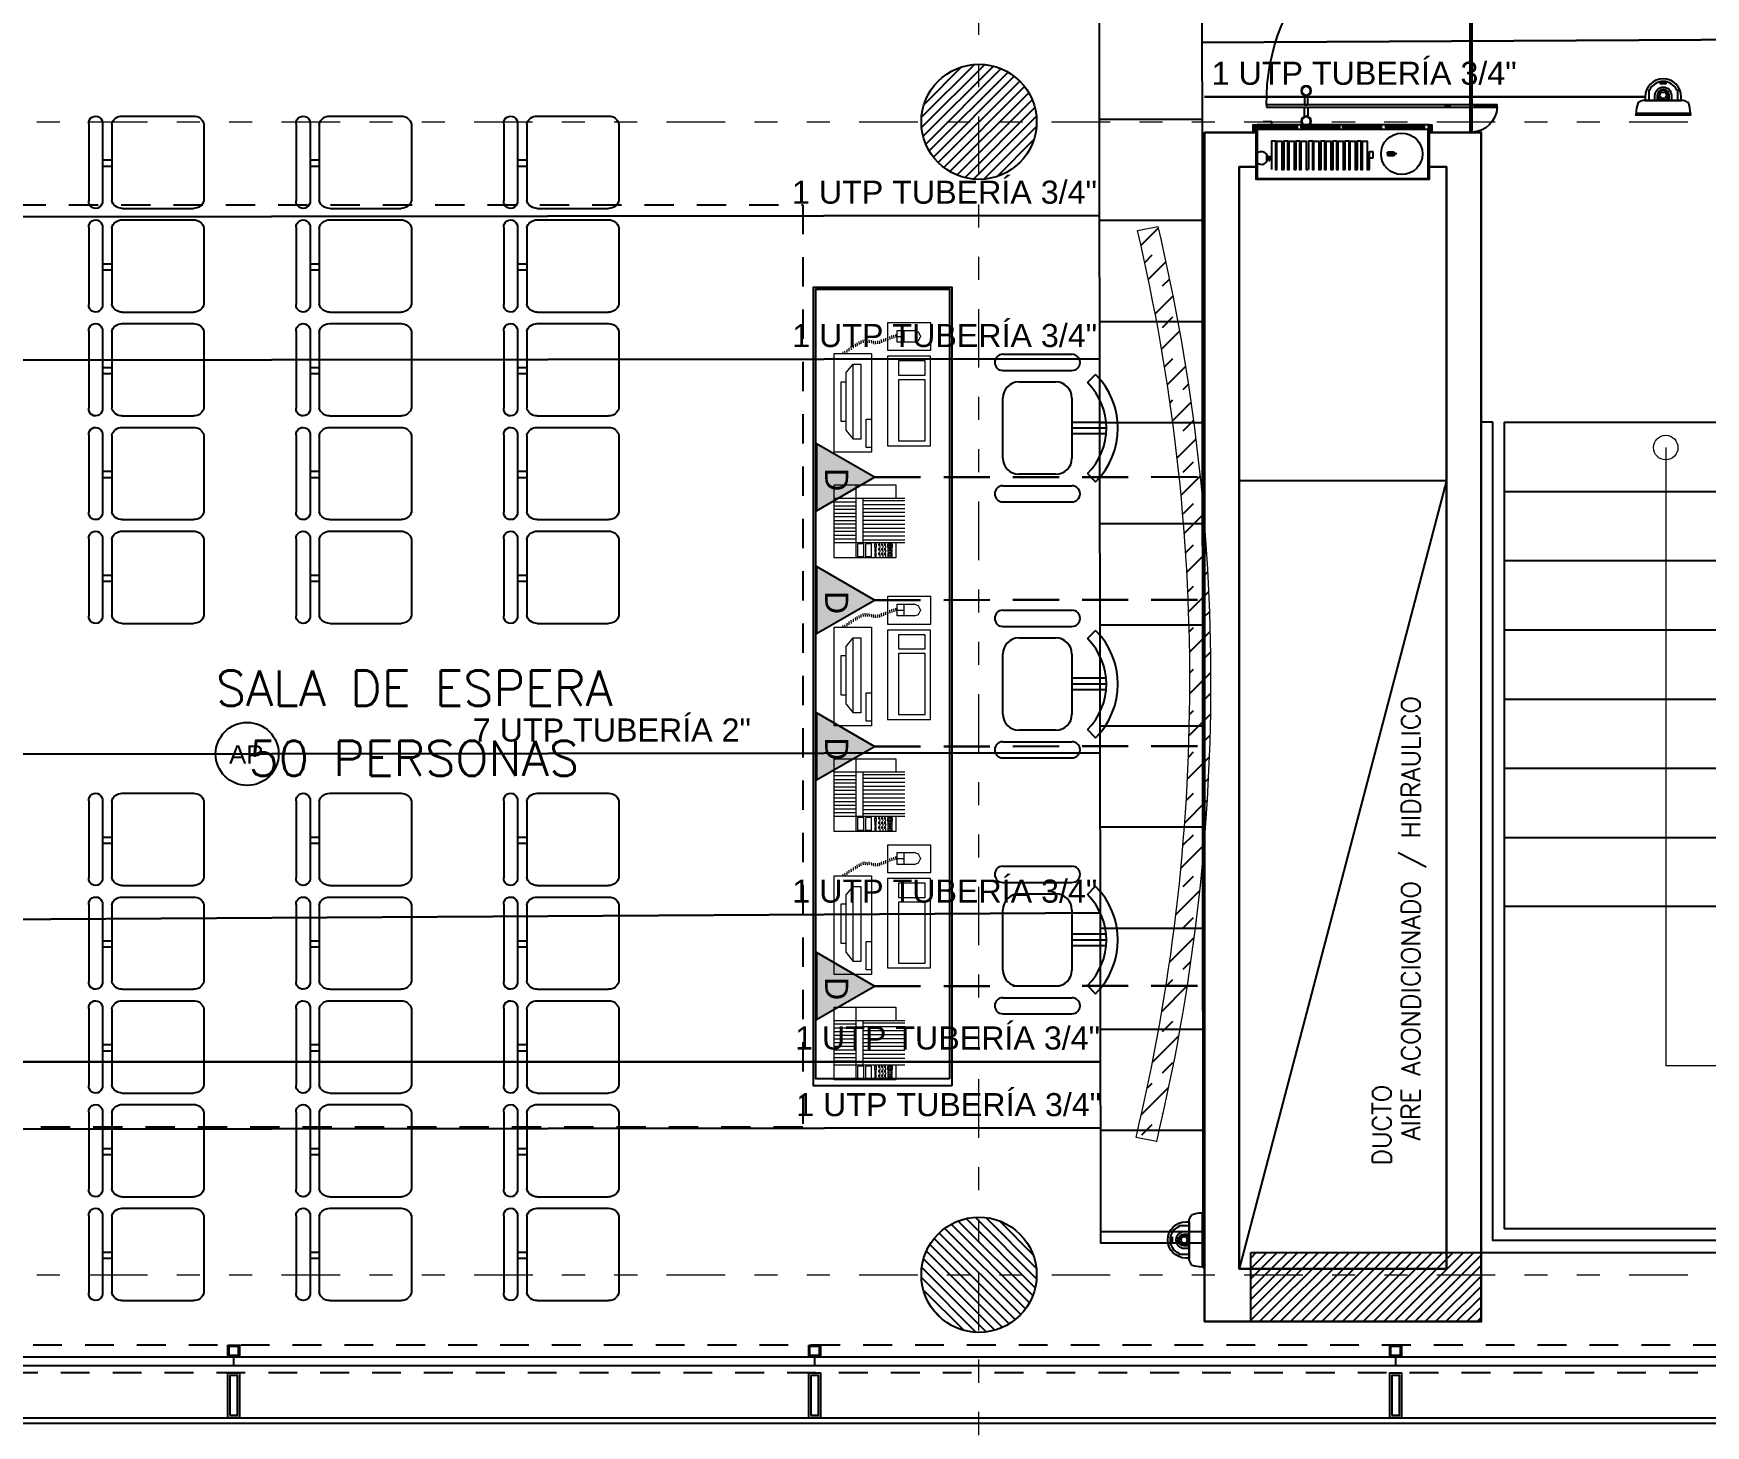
# Model space of a CAD drawing. Header units: millimetres. Extents: x 2056 to 4470, y 1400 to 3101.
# Drawn here: x 2102.27 to 2109.52, y 1517.16 to 1523.2 of the extents above; entities that cross this region are included whole.
import ezdxf
from ezdxf.enums import TextEntityAlignment as Align

# ---------------------------------------------------------------- set-up
doc = ezdxf.new("R2010")
doc.units = ezdxf.units.MM
for name, pattern in [('DASHED', [0.75, 0.5, -0.25]), ('DASHED2', [0.375, 0.25, -0.125]), ('DIVIDE', [31.75, 12.7, -6.35, 0, -6.35, 0, -6.35]), ('HIDDEN', [9.525, 6.35, -3.175]), ('HIDDEN2', [0.1875, 0.125, -0.0625])]:
    doc.linetypes.add(name, pattern=pattern)
for name, color, linetype in [('0-PROYECCION', 8, 'HIDDEN2'), ('A-252', 252, 'Continuous'), ('A-ANNO-DIMS-GRID', 195, 'Continuous'), ('A-ANNO-GLAZ', 124, 'Continuous'), ('A-ANNO-TEXT', 190, 'Continuous'), ('A-COLS', 6, 'Continuous'), ('A-COLS-HTCH', 8, 'Continuous'), ('A-DOOR', 154, 'Continuous'), ('A-DUCT', 251, 'Continuous'), ('A-FLOR-STRS', 2, 'Continuous'), ('A-FURN', 252, 'Continuous'), ('A-GRID-COLS', 75, 'DIVIDE'), ('A-PROY', 15, 'HIDDEN'), ('A-WALL-HTCH', 251, 'Continuous'), ('AreasTrabajo', 90, 'Continuous'), ('Cableado', 134, 'Continuous'), ('Camara', 11, 'Continuous'), ('Escalerilla', 12, 'Continuous')]:
    doc.layers.add(name, color=color, linetype=linetype)
for name, color, linetype, lineweight in [('A-WALL', 16, 'Continuous', 30), ('PL DRYWALL', 1, 'Continuous', 0), ('PL MUEBLES', 251, 'Continuous', 13)]:
    doc.layers.add(name, color=color, linetype=linetype, lineweight=lineweight)
doc.styles.add('ROMANS', font='romans')
doc.styles.get("Standard").update_dxf_attribs({"font": 'arial.ttf'})

# ---------------------------------------------------------------- blocks, each defined once
blk = doc.blocks.new('SILLA01')
for p, q in [((-0.1672, 0), (0.1672, 0)), ((-0.1656, -0.06), (0.1656, -0.06)), ((-0.01, -0.06), (-0.01, -0.1)), ((0.0167, -0.06), (0.0167, -0.1)), ((-0.1656, -0.1), (0.1656, -0.1)), ((-0.2, -0.1453), (-0.2, -0.4547)), ((0.2, -0.1453), (0.2, -0.4547)), ((-0.1656, -0.5), (0.1656, -0.5))]:
    blk.add_line(p, q)
for centre, radius, start, end in [((-0.1698, -0.0301), 0.0302, 85.05832, 277.94546), ((0.1698, -0.0301), 0.0302, 262.05454, 94.94168), ((-0.155, -0.1437), 0.045, 103.5844, 181.99918), ((0.155, -0.1437), 0.045, 358.00082, 76.4156), ((-0.155, -0.4563), 0.045, 178.00082, 256.4156), ((0.155, -0.4563), 0.045, 283.5844, 1.99918)]:
    blk.add_arc(centre, radius, start, end)
blk = doc.blocks.new('PUERTA DE VIDRIO P-1')
at = {"color": 9, "linetype": 'DASHED2', "ltscale": 0.1}
for p, q in [((116.2731, 102.611), (116.2731, 102.4519)), ((117.5131, 102.611), (117.5131, 102.4519)), ((116.3527, 102.5315), (116.1936, 102.5315)), ((117.4336, 102.5315), (117.5927, 102.5315))]:
    blk.add_line(p, q, dxfattribs=at)
blk.add_line((116.8931, 102.528), (116.8931, 102.535))
blk.add_line((116.8931, 102.528), (116.8931, 102.535))
for points in [[(116.2696, 101.9115), (116.2696, 102.6115), (116.2766, 102.6115), (116.2766, 101.9115)], [(117.5166, 101.9115), (117.5166, 102.6115), (117.5096, 102.6115), (117.5096, 101.9115)]]:
    blk.add_lwpolyline(points, close=True)
for points in [[(116.7781, 102.5635), (116.7781, 102.535), (116.7681, 102.535), (116.7681, 102.5635)], [(117.0082, 102.5635), (117.0082, 102.535), (117.0182, 102.535), (117.0182, 102.5635)], [(116.8931, 102.528), (116.1931, 102.528), (116.1931, 102.535), (116.8931, 102.535)], [(116.7781, 102.4995), (116.7781, 102.528), (116.7681, 102.528), (116.7681, 102.4995)], [(116.8931, 102.528), (117.5931, 102.528), (117.5931, 102.535), (116.8931, 102.535)], [(117.0082, 102.4995), (117.0082, 102.528), (117.0182, 102.528), (117.0182, 102.4995)], [(116.2411, 102.0265), (116.2696, 102.0265), (116.2696, 102.0365), (116.2411, 102.0365)], [(116.3051, 102.0265), (116.2766, 102.0265), (116.2766, 102.0365), (116.3051, 102.0365)], [(117.4811, 102.0265), (117.5096, 102.0265), (117.5096, 102.0365), (117.4811, 102.0365)], [(117.5451, 102.0265), (117.5166, 102.0265), (117.5166, 102.0365), (117.5451, 102.0365)]]:
    blk.add_lwpolyline(points)
for centre, radius in [((116.7731, 102.5777), 0.0151), ((116.7731, 102.5777), 0.0131), ((117.0132, 102.5777), 0.0151), ((117.0132, 102.5777), 0.0131), ((116.7731, 102.4853), 0.0151), ((116.7731, 102.4853), 0.0131), ((117.0132, 102.4853), 0.0151), ((117.0132, 102.4853), 0.0131), ((116.2269, 102.0315), 0.0151), ((116.2269, 102.0315), 0.0131), ((116.3193, 102.0315), 0.0151), ((116.3193, 102.0315), 0.0131), ((117.4669, 102.0315), 0.0151), ((117.4669, 102.0315), 0.0131), ((117.5593, 102.0315), 0.0151), ((117.5593, 102.0315), 0.0131)]:
    blk.add_circle(centre, radius)
at = {"color": 9}
for centre, radius, start, end in [((116.2731, 102.5315), 0.08, 92.4855, 177.5145), ((117.5132, 102.5315), 0.08, 2.4855, 87.5145), ((116.2874, 102.5172), 0.6058, 268.9807, 1.0193), ((117.4988, 102.5172), 0.6058, 178.9807, 271.0193)]:
    blk.add_arc(centre, radius, start, end, dxfattribs=at)
blk = doc.blocks.new('COMPU')
at = {"layer": 'PL MUEBLES', "extrusion": (1.61642e-07, 1.61606e-07, 1)}
for p, q in [((355.4923, 182.0386, 0), (355.4923, 181.8774, 0)), ((355.9204, 182.0386, 0), (355.4923, 182.0386, 0)), ((355.9204, 181.8774, 0), (355.9204, 182.0386, 0)), ((355.4621, 181.9671, 0), (355.4756, 181.966, 0)), ((355.4678, 181.9759, 0), (355.4814, 181.9749, 0)), ((355.4746, 181.9848, 0), (355.4882, 181.9837, 0)), ((355.4814, 181.9937, 0), (355.4902, 181.9926, 0)), ((355.4855, 182.0025, 0), (355.4902, 182.002, 0)), ((355.826, 181.9871, 0), (355.5752, 181.9871, 0)), ((355.4318, 181.9061, 0), (355.4454, 181.905, 0)), ((355.4329, 181.9149, 0), (355.4459, 181.9139, 0)), ((355.4329, 181.8883, 0), (355.4459, 181.8873, 0)), ((355.4334, 181.8972, 0), (355.4464, 181.8961, 0)), ((355.4365, 181.9238, 0), (355.4501, 181.9227, 0)), ((355.4407, 181.9316, 0), (355.4537, 181.9306, 0)), ((355.4459, 181.9405, 0), (355.459, 181.9394, 0)), ((355.4506, 181.9483, 0), (355.4636, 181.9472, 0)), ((355.4563, 181.9572, 0), (355.4694, 181.9561, 0)), ((355.8641, 181.9561, 0), (355.5387, 181.9561, 0)), ((355.5387, 181.9561, 0), (355.5387, 181.9233, 0)), ((355.5387, 181.9233, 0), (355.8641, 181.9233, 0)), ((355.9001, 181.9003, 0), (355.7775, 181.9003, 0)), ((355.7775, 181.9003, 0), (355.7775, 181.8774, 0)), ((355.8641, 181.9233, 0), (355.8641, 181.9561, 0)), ((355.9001, 181.8774, 0), (355.9001, 181.9003, 0)), ((355.4256, 181.8169, 0), (355.4391, 181.8158, 0)), ((355.4287, 181.8258, 0), (355.4423, 181.8247, 0)), ((355.4318, 181.8346, 0), (355.4454, 181.8331, 0)), ((355.435, 181.8784, 0), (355.448, 181.8774, 0)), ((355.4371, 181.843, 0), (355.4501, 181.8419, 0)), ((355.4376, 181.8696, 0), (355.4511, 181.8685, 0)), ((355.4376, 181.8518, 0), (355.4506, 181.8508, 0)), ((355.4381, 181.8607, 0), (355.4511, 181.8596, 0)), ((355.4923, 181.8774, 0), (355.9204, 181.8774, 0)), ((355.4798, 181.807, 0), (355.3578, 181.807, 0)), ((355.3578, 181.807, 0), (355.3578, 181.6214, 0)), ((355.4433, 181.7663, 0), (355.3922, 181.7663, 0)), ((355.3922, 181.7663, 0), (355.3922, 181.6928, 0)), ((355.4094, 181.7726, 0), (355.423, 181.7715, 0)), ((355.412, 181.7814, 0), (355.4251, 181.7804, 0)), ((355.4146, 181.7903, 0), (355.4282, 181.7893, 0)), ((355.4178, 181.7992, 0), (355.4313, 181.7981, 0)), ((355.4178, 181.7663, 0), (355.4178, 181.735, 0)), ((355.4209, 181.808, 0), (355.4339, 181.807, 0)), ((355.4433, 181.6928, 0), (355.4433, 181.7663, 0)), ((355.4798, 181.6214, 0), (355.4798, 181.807, 0)), ((355.5043, 181.8075, 0), (355.8923, 181.8075, 0)), ((355.5043, 181.6214, 0), (355.5043, 181.8075, 0)), ((355.5247, 181.7606, 0), (355.5862, 181.7606, 0)), ((355.5247, 181.6443, 0), (355.5247, 181.7606, 0)), ((355.5862, 181.7606, 0), (355.5862, 181.6443, 0)), ((355.6065, 181.7606, 0), (355.8714, 181.7606, 0)), ((355.6065, 181.6443, 0), (355.6065, 181.7606, 0)), ((355.8714, 181.7606, 0), (355.8714, 181.6443, 0)), ((355.8923, 181.8075, 0), (355.8923, 181.6214, 0)), ((355.4433, 181.735, 0), (355.3922, 181.735, 0)), ((355.399, 181.673, 0), (355.3922, 181.6928, 0)), ((355.4162, 181.6646, 0), (355.399, 181.673, 0)), ((355.4365, 181.673, 0), (355.4193, 181.6646, 0)), ((355.4433, 181.6928, 0), (355.4365, 181.673, 0)), ((355.3578, 181.6214, 0), (355.4798, 181.6214, 0)), ((355.4162, 181.6646, 0), (355.4193, 181.6646, 0)), ((355.8923, 181.6214, 0), (355.5043, 181.6214, 0)), ((355.5862, 181.6443, 0), (355.5247, 181.6443, 0)), ((355.8714, 181.6443, 0), (355.6065, 181.6443, 0))]:
    blk.add_line(p, q, dxfattribs=at)
at = {"layer": 'PL MUEBLES'}
for p, q in [((355.5752, 181.9871, 0), (355.5387, 181.9561, 0)), ((355.826, 181.9871, 0), (355.8641, 181.9561, 0))]:
    blk.add_line(p, q, dxfattribs=at)
at = {"layer": 'PL MUEBLES', "elevation": 0}
blk.add_lwpolyline([(355.7865, 181.9871), (355.7865, 182.0086), (355.6148, 182.0086), (355.6148, 181.9871)], dxfattribs=at)
blk = doc.blocks.new('FAX')
at = {"layer": 'PL MUEBLES', "extrusion": (1.61606e-07, -1.61642e-07, 1)}
for p, q in [((354.7275, 181.6478, 0), (354.7275, 181.9153, 0)), ((354.7275, 181.9153, 0), (355.043, 181.9153, 0)), ((354.7916, 181.6092, 0), (354.7916, 181.9153, 0)), ((354.8083, 181.8204, 0), (354.8083, 181.9153, 0)), ((354.8234, 181.8204, 0), (354.8234, 181.9153, 0)), ((354.8406, 181.8204, 0), (354.8406, 181.9153, 0)), ((354.8558, 181.8204, 0), (354.8558, 181.9153, 0)), ((354.8724, 181.8204, 0), (354.8724, 181.9153, 0)), ((354.8876, 181.8204, 0), (354.8876, 181.9153, 0)), ((354.9048, 181.8204, 0), (354.9048, 181.9153, 0)), ((354.9199, 181.8204, 0), (354.9199, 181.9153, 0)), ((354.9366, 181.8204, 0), (354.9366, 181.9153, 0)), ((354.9517, 181.8204, 0), (354.9517, 181.9153, 0)), ((354.9689, 181.8204, 0), (354.9689, 181.9153, 0)), ((354.984, 181.6092, 0), (354.984, 181.9153, 0)), ((355.043, 181.9153, 0), (355.043, 181.6478, 0)), ((354.7275, 181.8204, 0), (355.043, 181.8204, 0)), ((354.7311, 181.8126, 0), (354.7875, 181.8126, 0)), ((354.7311, 181.7876, 0), (354.7311, 181.8126, 0)), ((354.7311, 181.7876, 0), (354.7875, 181.7876, 0)), ((354.7311, 181.7542, 0), (354.7311, 181.7792, 0)), ((354.7311, 181.7792, 0), (354.7875, 181.7792, 0)), ((354.7311, 181.7542, 0), (354.7875, 181.7542, 0)), ((354.7875, 181.7876, 0), (354.7875, 181.8126, 0)), ((354.7875, 181.7542, 0), (354.7875, 181.7792, 0)), ((354.984, 181.7922, 0), (354.7916, 181.7922, 0)), ((354.8036, 181.6092, 0), (354.8036, 181.7922, 0)), ((354.8208, 181.6092, 0), (354.8208, 181.7922, 0)), ((354.838, 181.6092, 0), (354.838, 181.7922, 0)), ((354.8547, 181.6092, 0), (354.8547, 181.7922, 0)), ((354.8719, 181.6092, 0), (354.8719, 181.7922, 0)), ((354.8886, 181.6092, 0), (354.8886, 181.7922, 0)), ((354.9058, 181.6092, 0), (354.9058, 181.7922, 0)), ((354.923, 181.6092, 0), (354.923, 181.7922, 0)), ((354.9397, 181.6092, 0), (354.9397, 181.7922, 0)), ((354.9569, 181.6092, 0), (354.9569, 181.7922, 0)), ((354.9736, 181.6092, 0), (354.9736, 181.7922, 0)), ((354.7478, 181.7391, 0), (354.7311, 181.7391, 0)), ((354.7311, 181.7391, 0), (354.7311, 181.7338, 0)), ((354.7311, 181.7338, 0), (354.7478, 181.7338, 0)), ((354.7478, 181.6833, 0), (354.7311, 181.6833, 0)), ((354.7311, 181.6833, 0), (354.7311, 181.6645, 0)), ((354.7395, 181.7182, 0), (354.7317, 181.7182, 0)), ((354.7395, 181.7052, 0), (354.7317, 181.7052, 0)), ((354.7395, 181.6927, 0), (354.7317, 181.6927, 0)), ((354.7358, 181.6739, 0), (354.7369, 181.677, 0)), ((354.7369, 181.6702, 0), (354.7358, 181.6739, 0)), ((354.7369, 181.677, 0), (354.74, 181.6781, 0)), ((354.74, 181.6692, 0), (354.7369, 181.6702, 0)), ((354.74, 181.6781, 0), (354.7426, 181.677, 0)), ((354.7426, 181.6702, 0), (354.74, 181.6692, 0)), ((354.7478, 181.7234, 0), (354.7421, 181.7234, 0)), ((354.7421, 181.7234, 0), (354.7421, 181.7182, 0)), ((354.7421, 181.7182, 0), (354.7478, 181.7182, 0)), ((354.7478, 181.7109, 0), (354.7421, 181.7109, 0)), ((354.7421, 181.7109, 0), (354.7421, 181.7057, 0)), ((354.7421, 181.7057, 0), (354.7478, 181.7057, 0)), ((354.7478, 181.6984, 0), (354.7421, 181.6984, 0)), ((354.7421, 181.6984, 0), (354.7421, 181.6927, 0)), ((354.7421, 181.6927, 0), (354.7478, 181.6927, 0)), ((354.7426, 181.677, 0), (354.7437, 181.6739, 0)), ((354.7437, 181.6739, 0), (354.7426, 181.6702, 0)), ((354.7478, 181.7338, 0), (354.7478, 181.7391, 0)), ((354.7478, 181.7182, 0), (354.7478, 181.7234, 0)), ((354.7478, 181.7057, 0), (354.7478, 181.7109, 0)), ((354.7478, 181.6927, 0), (354.7478, 181.6984, 0)), ((354.7478, 181.6645, 0), (354.7478, 181.6833, 0)), ((354.7676, 181.7391, 0), (354.7515, 181.7391, 0)), ((354.7515, 181.7391, 0), (354.7515, 181.7338, 0)), ((354.7515, 181.7338, 0), (354.7676, 181.7338, 0)), ((354.7598, 181.7182, 0), (354.7515, 181.7182, 0)), ((354.7598, 181.7052, 0), (354.7515, 181.7052, 0)), ((354.7598, 181.6927, 0), (354.7515, 181.6927, 0)), ((354.7676, 181.6833, 0), (354.7515, 181.6833, 0)), ((354.7515, 181.6833, 0), (354.7515, 181.6645, 0)), ((354.7556, 181.6739, 0), (354.7567, 181.677, 0)), ((354.7567, 181.6702, 0), (354.7556, 181.6739, 0)), ((354.7567, 181.677, 0), (354.7593, 181.6781, 0)), ((354.7593, 181.6692, 0), (354.7567, 181.6702, 0)), ((354.7593, 181.6781, 0), (354.7624, 181.677, 0)), ((354.7624, 181.6702, 0), (354.7593, 181.6692, 0)), ((354.7676, 181.7234, 0), (354.7619, 181.7234, 0)), ((354.7619, 181.7234, 0), (354.7619, 181.7182, 0)), ((354.7619, 181.7182, 0), (354.7676, 181.7182, 0)), ((354.7676, 181.7109, 0), (354.7619, 181.7109, 0)), ((354.7619, 181.7109, 0), (354.7619, 181.7057, 0)), ((354.7619, 181.7057, 0), (354.7676, 181.7057, 0)), ((354.7676, 181.6984, 0), (354.7619, 181.6984, 0)), ((354.7619, 181.6984, 0), (354.7619, 181.6927, 0)), ((354.7619, 181.6927, 0), (354.7676, 181.6927, 0)), ((354.7624, 181.677, 0), (354.7635, 181.6739, 0)), ((354.7635, 181.6739, 0), (354.7624, 181.6702, 0)), ((354.7676, 181.7338, 0), (354.7676, 181.7391, 0)), ((354.7676, 181.7182, 0), (354.7676, 181.7234, 0)), ((354.7676, 181.7057, 0), (354.7676, 181.7109, 0)), ((354.7676, 181.6927, 0), (354.7676, 181.6984, 0)), ((354.7676, 181.6645, 0), (354.7676, 181.6833, 0)), ((354.7713, 181.7391, 0), (354.7875, 181.7391, 0)), ((354.7713, 181.7338, 0), (354.7713, 181.7391, 0)), ((354.7875, 181.7338, 0), (354.7713, 181.7338, 0)), ((354.7713, 181.6833, 0), (354.7875, 181.6833, 0)), ((354.7713, 181.6645, 0), (354.7713, 181.6833, 0)), ((354.7796, 181.7182, 0), (354.7718, 181.7182, 0)), ((354.7796, 181.7052, 0), (354.7718, 181.7052, 0)), ((354.7796, 181.6927, 0), (354.7718, 181.6927, 0)), ((354.7755, 181.6739, 0), (354.777, 181.677, 0)), ((354.777, 181.6702, 0), (354.7755, 181.6739, 0)), ((354.777, 181.677, 0), (354.7796, 181.6781, 0)), ((354.7796, 181.6692, 0), (354.777, 181.6702, 0)), ((354.7796, 181.6781, 0), (354.7822, 181.677, 0)), ((354.7822, 181.6702, 0), (354.7796, 181.6692, 0)), ((354.788, 181.7234, 0), (354.7822, 181.7234, 0)), ((354.7822, 181.7234, 0), (354.7822, 181.7182, 0)), ((354.7822, 181.7182, 0), (354.788, 181.7182, 0)), ((354.788, 181.7109, 0), (354.7822, 181.7109, 0)), ((354.7822, 181.7109, 0), (354.7822, 181.7057, 0)), ((354.7822, 181.7057, 0), (354.788, 181.7057, 0)), ((354.788, 181.6984, 0), (354.7822, 181.6984, 0)), ((354.7822, 181.6984, 0), (354.7822, 181.6927, 0)), ((354.7822, 181.6927, 0), (354.788, 181.6927, 0)), ((354.7822, 181.677, 0), (354.7838, 181.6739, 0)), ((354.7838, 181.6739, 0), (354.7822, 181.6702, 0)), ((354.7875, 181.7391, 0), (354.7875, 181.7338, 0)), ((354.7875, 181.6833, 0), (354.7875, 181.6645, 0)), ((354.788, 181.7182, 0), (354.788, 181.7234, 0)), ((354.788, 181.7057, 0), (354.788, 181.7109, 0)), ((354.788, 181.6927, 0), (354.788, 181.6984, 0)), ((354.7916, 181.6478, 0), (354.7275, 181.6478, 0)), ((354.7311, 181.6645, 0), (354.7478, 181.6645, 0)), ((354.7515, 181.6645, 0), (354.7676, 181.6645, 0)), ((354.7875, 181.6645, 0), (354.7713, 181.6645, 0)), ((355.043, 181.6478, 0), (354.984, 181.6478, 0))]:
    blk.add_line(p, q, dxfattribs=at)
blk = doc.blocks.new('RECEPCION 1 PISO')
at = {"layer": 'A-WALL-HTCH'}
h = blk.add_hatch(dxfattribs=at)
h.set_pattern_fill('TRANS', color=256, scale=0.02, angle=135, style=0)
h.set_pattern_definition([(225, (-217.37772, -845.81166), (-0.089802561, 0.089802561), []), (225, (-217.42262, -845.76676), (-0.089802561, 0.089802561), [0.0635, -0.0635])])
h.paths.add_polyline_path([(-0.2353, -1.9836), (-0.3235, -1.9658, 0.117154), (-0.3172, 1.9668), (-0.2289, 1.9843, -0.116992)])
at = {"layer": 'A-FURN'}
for p, q in [((-0.8314, 1.3101), (-0.6714, 1.3101)), ((-0.5339, 1.3076), (-0.4985, 1.343)), ((-0.9014, 0.9801), (-0.9014, 1.2401)), ((-0.6014, 1.2401), (-0.6014, 0.9801)), ((-0.4532, 1.1351), (-0.6014, 1.1351)), ((-0.452, 1.1101), (-0.6014, 1.1101)), ((-0.4532, 1.0851), (-0.6014, 1.0851)), ((-0.6714, 0.9101), (-0.8314, 0.9101)), ((-0.5339, 0.9126), (-0.4985, 0.8772)), ((-0.5339, 0.1976), (-0.4985, 0.233)), ((-0.8314, 0.2001), (-0.6714, 0.2001)), ((-0.9014, -0.1299), (-0.9014, 0.1301)), ((-0.6014, 0.1301), (-0.6014, -0.1299)), ((-0.4532, 0.0251), (-0.6014, 0.0251)), ((-0.452, 0.0001), (-0.6014, 0.0001)), ((-0.4532, -0.0249), (-0.6014, -0.0249)), ((-0.6714, -0.1999), (-0.8314, -0.1999)), ((-0.5339, -0.1974), (-0.4985, -0.2327)), ((-0.8314, -0.9099), (-0.6714, -0.9099)), ((-0.5339, -0.9124), (-0.4985, -0.877)), ((-0.9014, -1.2399), (-0.9014, -0.9799)), ((-0.6014, -0.9799), (-0.6014, -1.2399)), ((-0.4532, -1.0849), (-0.6014, -1.0849)), ((-0.452, -1.1099), (-0.6014, -1.1099)), ((-0.4532, -1.1349), (-0.6014, -1.1349)), ((-0.6714, -1.3099), (-0.8314, -1.3099)), ((-0.5339, -1.3074), (-0.4985, -1.3427))]:
    blk.add_line(p, q, dxfattribs=at)
at = {"layer": 'A-FURN', "elevation": 0}
for points in [[(-1.1226, -1.7419), (-1.7226, -1.7419), (-1.7226, 1.7217), (-1.1226, 1.7217)], [(-1.1326, -1.7119), (-1.7126, -1.7119), (-1.7126, 1.7122), (-1.1326, 1.712)]]:
    blk.add_lwpolyline(points, close=True, dxfattribs=at)
for points in [[(-0.9014, 1.4301), (-0.6014, 1.4301)], [(-0.9014, 1.3601), (-0.6014, 1.3601)], [(-0.9014, 0.8601), (-0.6014, 0.8601)], [(-0.9014, 0.7901), (-0.6014, 0.7901)], [(-0.9014, 0.3201), (-0.6014, 0.3201)], [(-0.9014, 0.2501), (-0.6014, 0.2501)], [(-0.9014, -0.2499), (-0.6014, -0.2499)], [(-0.9014, -0.3199), (-0.6014, -0.3199)], [(-0.9014, -0.7899), (-0.6014, -0.7899)], [(-0.9014, -0.8599), (-0.6014, -0.8599)], [(-0.9014, -1.3599), (-0.6014, -1.3599)], [(-0.9014, -1.4299), (-0.6014, -1.4299)]]:
    blk.add_lwpolyline(points, dxfattribs=at)
at = {"layer": 'A-FURN'}
for centre, radius, start, end in [((-0.9014, 1.3951), 0.035, 90, 270), ((-0.6014, 1.3951), 0.035, 270, 90), ((-0.8314, 1.2401), 0.07, 90, 180), ((-0.6714, 1.2401), 0.07, 0, 90), ((-0.7314, 1.1101), 0.2793, 315, 45), ((-0.7314, 1.1101), 0.3293, 315, 45), ((-0.8314, 0.9801), 0.07, 180, 270), ((-0.6714, 0.9801), 0.07, 270, 0), ((-0.9014, 0.8251), 0.035, 90, 270), ((-0.6014, 0.8251), 0.035, 270, 90), ((-0.9014, 0.2851), 0.035, 90, 270), ((-0.6014, 0.2851), 0.035, 270, 90), ((-0.7314, 0.0001), 0.3293, 315, 45), ((-0.8314, 0.1301), 0.07, 90, 180), ((-0.6714, 0.1301), 0.07, 0, 90), ((-0.7314, 0.0001), 0.2793, 315, 45), ((-0.8314, -0.1299), 0.07, 180, 270), ((-0.6714, -0.1299), 0.07, 270, 0), ((-0.9014, -0.2849), 0.035, 90, 270), ((-0.6014, -0.2849), 0.035, 270, 90), ((-0.9014, -0.8249), 0.035, 90, 270), ((-0.6014, -0.8249), 0.035, 270, 90), ((-0.8314, -0.9799), 0.07, 90, 180), ((-0.6714, -0.9799), 0.07, 0, 90), ((-0.7314, -1.1099), 0.2793, 315, 45), ((-0.7314, -1.1099), 0.3293, 315, 45), ((-0.8314, -1.2399), 0.07, 180, 270), ((-0.6714, -1.2399), 0.07, 270, 0), ((-0.9014, -1.3949), 0.035, 90, 270), ((-0.6014, -1.3949), 0.035, 270, 90)]:
    blk.add_arc(centre, radius, start, end, dxfattribs=at)
at = {"layer": 'PL DRYWALL'}
blk.add_lwpolyline([(-0.3172, 1.9668), (-0.2289, 1.9843, -0.116992), (-0.2353, -1.9836), (-0.3235, -1.9658)], format="xyb", dxfattribs=at)
blk.add_arc((-8.5971, 0.0138), 8.5071, 346.54371, 13.27159, dxfattribs=at)
at = {"layer": 'A-FURN', "xscale": -1, "rotation": 90}
for p in [(180.4064, 356.9259, 0), (180.4064, 355.7389, 0), (180.4064, 354.6614, 0)]:
    blk.add_blockref('COMPU', p, dxfattribs=at)
at = {"layer": 'A-FURN', "rotation": 90}
for p in [(180.2832, -354.1794, 0), (180.2832, -355.3665, 0), (180.2832, -356.4439, 0)]:
    blk.add_blockref('FAX', p, dxfattribs=at)
blk = doc.blocks.new('EJES 1 PISO')
at = {"layer": 'A-COLS-HTCH'}
h = blk.add_hatch(dxfattribs=at)
h.set_pattern_fill('ANSI31', color=256, scale=0.01, style=0)
h.set_pattern_definition([(45, (-989115.246683, -1733111.386106), (-0.02245064030267, 0.02245064030267), [])])
edge = h.paths.add_edge_path()
edge.add_arc((12.62, 8.581), 0.25, 0, 360)
edge = h.paths.add_edge_path()
edge.add_arc((6.5, 8.581), 0.25, 0, 360)
h = blk.add_hatch(dxfattribs=at)
h.set_pattern_fill('ANSI31', color=256, scale=0.01, angle=90, style=0)
h.set_pattern_definition([(135, (-989115.246683, -1733111.386106), (-0.02245064030267, -0.02245064030267), [])])
edge = h.paths.add_edge_path()
edge.add_arc((12.62, 3.581), 0.25, 0, 360)
h = blk.add_hatch(dxfattribs=at)
h.set_pattern_fill('ANSI31', color=256, scale=0.01, angle=180, style=0)
h.set_pattern_definition([(225, (-989045.246683, -1733111.386106), (0.02245064030267, -0.02245064030267), [])])
h.paths.add_polyline_path([(13.7983, 3.6779), (14.7983, 3.6779), (14.7983, 3.3779), (13.7983, 3.3779)])
at = {"layer": 'A-COLS'}
blk.add_lwpolyline([(13.7983, 3.6779), (14.7983, 3.6779), (14.7983, 3.3779), (13.7983, 3.3779)], close=True, dxfattribs=at)
for centre in [(12.62, 8.581), (12.62, 3.581)]:
    blk.add_circle(centre, 0.25, dxfattribs=at)
at = {"layer": 'A-GRID-COLS', "lineweight": 9, "ltscale": 0.02}
blk.add_line((12.62, 0), (12.62, 37.1127), dxfattribs=at)
for points in [[(-3.765, 8.581), (21.4328, 8.581)], [(-3.7648, 3.581), (21.433, 3.581)]]:
    blk.add_lwpolyline(points, dxfattribs=at)
blk = doc.blocks.new('A$C35A46A2C')
for p, q in [((32.2655, -16.3073), (32.2953, -16.3073)), ((32.2804, -16.3159), (32.269, -16.3159)), ((32.269, -16.3159), (32.269, -16.3198)), ((32.2892, -16.3159), (32.2801, -16.3159)), ((32.2804, -16.3117), (32.2804, -16.3159)), ((32.4373, -16.3287), (32.4373, -16.291)), ((32.4242, -16.3287), (32.4373, -16.3287)), ((32.2905, -16.8308), (32.2983, -16.8308)), ((32.2905, -16.8595), (32.2905, -16.8308)), ((32.3057, -16.8595), (32.2905, -16.8595)), ((32.2984, -16.8703), (32.2984, -16.8307)), ((32.2984, -16.8307), (32.3057, -16.8307)), ((32.3057, -16.8595), (32.3057, -16.8307))]:
    blk.add_line(p, q)
at = {"color": 7}
for p, q in [((32.269, -16.3198), (32.2892, -16.3198)), ((32.2305, -16.752), (32.3087, -16.752)), ((32.2803, -16.7668), (32.2803, -16.752)), ((32.3087, -16.752), (32.3087, -16.7668)), ((32.3087, -16.7668), (32.2803, -16.7668))]:
    blk.add_line(p, q, dxfattribs=at)
at = {"color": 2}
blk.add_lwpolyline([(32.4211, -16.2521), (32.3917, -16.2521), (32.3917, -16.2481), (32.4242, -16.2481), (32.4242, -16.2535), (32.4242, -16.2617), (32.404, -16.2617), (32.404, -16.2649), (32.1917, -16.2649), (32.1917, -17.0057), (32.404, -17.0057), (32.404, -17.0091), (32.4242, -17.0091), (32.4242, -17.0172), (32.4242, -17.0226), (32.3917, -17.0226), (32.3917, -17.0187), (32.4211, -17.0187), (32.4211, -17.013), (32.399, -17.013), (32.399, -17.0106), (32.1868, -17.0106), (32.1868, -16.2601), (32.399, -16.2601), (32.399, -16.2577), (32.4211, -16.2577)], close=True, dxfattribs=at)
for points in [[(32.4053, -16.2647), (32.4053, -17.0078), (32.4242, -17.0078), (32.4242, -16.2647)], [(32.4054, -16.2681), (32.4054, -17.0112), (32.4243, -17.0112), (32.4243, -16.2681)]]:
    blk.add_lwpolyline(points, close=True)
at = {"color": 7}
for points in [[(32.411, -16.2703), (32.411, -16.4397), (32.4185, -16.4397), (32.4185, -16.2703)], [(32.411, -16.4547), (32.411, -16.624), (32.4185, -16.624), (32.4185, -16.4547)], [(32.411, -16.6353), (32.411, -16.8046), (32.4185, -16.8046), (32.4185, -16.6353)], [(32.411, -16.8216), (32.411, -16.9909), (32.4185, -16.9909), (32.4185, -16.8216)]]:
    blk.add_lwpolyline(points, close=True, dxfattribs=at)
for points in [[(32.2305, -16.329), (32.3545, -16.329), (32.3545, -16.3438), (32.2305, -16.3438), (32.2305, -16.3506), (32.3531, -16.3506), (32.3531, -16.3721), (32.2305, -16.3721), (32.2305, -16.3815)], [(32.2305, -16.3815), (32.3545, -16.3815), (32.3545, -16.3964), (32.2305, -16.3964), (32.2305, -16.4031), (32.3531, -16.4031), (32.3531, -16.4246), (32.2305, -16.4246), (32.2305, -16.4341)], [(32.2305, -16.4341), (32.3545, -16.4341), (32.3545, -16.4489), (32.2305, -16.4489), (32.2305, -16.4556), (32.3531, -16.4556), (32.3531, -16.4772), (32.2305, -16.4772), (32.2305, -16.4866)], [(32.2305, -16.4893), (32.3545, -16.4893), (32.3545, -16.5041), (32.2305, -16.5041), (32.2305, -16.5109), (32.3531, -16.5109), (32.3531, -16.5324), (32.2305, -16.5324), (32.2305, -16.5418)], [(32.2305, -16.5418), (32.3545, -16.5418), (32.3545, -16.5567), (32.2305, -16.5567), (32.2305, -16.5634), (32.3531, -16.5634), (32.3531, -16.5849), (32.2305, -16.5849), (32.2305, -16.5944)], [(32.2305, -16.5944), (32.3545, -16.5944), (32.3545, -16.6092), (32.2305, -16.6092), (32.2305, -16.6159), (32.3531, -16.6159), (32.3531, -16.6375), (32.2305, -16.6375), (32.2305, -16.6469)], [(32.2305, -16.6469), (32.3545, -16.6469), (32.3545, -16.6617), (32.2305, -16.6617), (32.2305, -16.6685), (32.3531, -16.6685), (32.3531, -16.69), (32.2305, -16.69), (32.2305, -16.6994)], [(32.2305, -16.6994), (32.3545, -16.6994), (32.3545, -16.7143), (32.2305, -16.7143), (32.2305, -16.721), (32.3531, -16.721), (32.3531, -16.7425), (32.2305, -16.7425), (32.2305, -16.752)]]:
    blk.add_lwpolyline(points, dxfattribs=at)
at = {"color": 1}
blk.add_circle((32.2984, -16.8919), 0.0899, dxfattribs=at)
at = {"color": 2}
blk.add_arc((32.2804, -16.284), 0.0277, 147.51981, 32.48019, dxfattribs=at)
blk = doc.blocks.new('ESCALERA PPAL')
at = {"layer": '0-PROYECCION'}
for p, q in [((2.66, -1.6978), (2.6596, 0.1022)), ((4.06, 0.1045), (2.66, 0.1022)), ((4.0605, 0.1045), (4.06, -1.6956)), ((4.0604, -0.1955), (2.66, -0.1978)), ((4.06, -0.4956), (2.66, -0.4978)), ((4.06, -0.7956), (2.66, -0.7978)), ((4.06, -1.0956), (2.66, -1.0978)), ((4.06, -1.3956), (2.66, -1.3978)), ((4.06, -1.6956), (2.66, -1.6978))]:
    blk.add_line(p, q, dxfattribs=at)
at = {"layer": 'A-ANNO-TEXT'}
for centre in [(1.2156, 0.2469), (2.8297, 0.258), (2.8297, -0.042), (1.2156, -0.0531), (1.2156, -0.3531), (2.8297, -0.3522), (1.2156, -0.6531), (2.8297, -0.6642), (1.2156, -0.9531), (2.8297, -0.9605), (1.2156, -1.2531), (2.8297, -1.2465), (1.2156, -1.5531), (2.8297, -1.5541), (1.2563, -1.8531), (1.5435, -1.8531), (1.8277, -1.8531), (2.136, -1.8531), (2.5297, -1.8531), (2.8297, -1.8531)]:
    blk.add_circle(centre, 0.1203, dxfattribs=at)
at = {"layer": 'A-FLOR-STRS'}
for p, q in [((0, 0.4022), (0, -3.0956)), ((0, 0.4022), (1.4, 0.4022)), ((1.4, 0.4022), (1.4, -1.6978)), ((0, 0.1022), (1.4, 0.1022)), ((0, -0.1978), (1.4, -0.1978)), ((0, -0.4978), (1.4, -0.4978)), ((0, -0.7978), (1.4, -0.7978)), ((0, -1.0978), (1.4, -1.0978)), ((0, -1.3978), (1.4, -1.3978)), ((1.456, -1.6478), (2.61, -1.6478)), ((2.56, -1.5978), (1.506, -1.5978)), ((1.4, -1.6978), (0, -1.6978)), ((1.4, -1.6978), (1.4, -3.0956)), ((1.4, -1.6978), (2.66, -1.6978)), ((1.7, -1.6978), (1.7, -3.0956)), ((2, -1.6978), (2, -3.0956)), ((2.3, -1.6978), (2.3, -3.0956)), ((2.66, -1.6978), (2.66, -3.0956)), ((4.06, -3.0956), (0, -3.0956))]:
    blk.add_line(p, q, dxfattribs=at)
blk.add_lwpolyline([(4.06, -1.6956), (4.06, -3.0956)], dxfattribs=at)
at = {"layer": 'A-FURN'}
for points in [[(-0.05, 0.4022), (-0.1, 0.4022), (-0.1, -3.1978), (4.1145, -3.1978), (4.1645, -3.1978), (4.1645, 0.4046), (4.1145, 0.4046), (4.1162, -3.1456), (-0.05, -3.1456)], [(1.456, 0.4022), (1.506, 0.4022), (1.506, -1.5978), (2.56, -1.5978), (2.56, 0.4022), (2.61, 0.4022), (2.61, -1.6478), (1.456, -1.6478)]]:
    blk.add_lwpolyline(points, close=True, dxfattribs=at)
at = {"layer": 'PL MUEBLES'}
for p, q in [((0.7, 0.2926), (0.7, -2.387)), ((0.7, -2.387), (1.853, -2.387))]:
    blk.add_line(p, q, dxfattribs=at)
at = {"layer": 'PL MUEBLES', "linetype": 'HIDDEN'}
blk.add_lwpolyline([(1.853, -2.387), (3.36, -2.387), (3.36, -0.3716), (3.2391, -0.9172), (3.5197, -0.9172)], dxfattribs=at)
at = {"layer": 'PL MUEBLES'}
blk.add_circle((0.7, 0.2926), 0.0532, dxfattribs=at)
at = {"layer": 'A-ANNO-TEXT', "style": 'ROMANS'}
for s, p in [('1', (1.2023, 0.2469)), ('20', (2.8164, 0.258)), ('2', (1.2023, -0.0531)), ('19', (2.8164, -0.042)), ('3', (1.2023, -0.3531)), ('18', (2.8164, -0.3522)), ('4', (1.2023, -0.6531)), ('17', (2.8164, -0.6642)), ('5', (1.2023, -0.9531)), ('16', (2.8164, -0.9605)), ('6', (1.2023, -1.2531)), ('15', (2.8164, -1.2465)), ('7', (1.2023, -1.5531)), ('14', (2.8164, -1.5541)), ('8', (1.2431, -1.8531)), ('9', (1.5303, -1.8531)), ('10', (1.8144, -1.8531)), ('11', (2.1227, -1.8531)), ('12', (2.4564, -1.8531)), ('13', (2.8164, -1.8531))]:
    blk.add_text(s, height=0.12, dxfattribs=at).set_placement(p, align=Align.MIDDLE)
blk = doc.blocks.new('Toma Doble')
at = {"layer": 'AreasTrabajo'}
h = blk.add_hatch(color=256, dxfattribs=at)
h.dxf.hatch_style = 1
h.paths.add_polyline_path([(0, 0.1677), (-0.1453, -0.0839), (0.1453, -0.0839)])
blk.add_lwpolyline([(0.1453, -0.0839), (0, 0.1677), (-0.1453, -0.0839)], close=True, dxfattribs=at)
at = {"layer": 'AreasTrabajo', "color": 7, "true_color": 0xffffff, "insert": (-0.0399, 0.0536), "char_height": 0.1, "attachment_point": 1}
blk.add_mtext_dynamic_manual_height_columns('D', width=0.2, gutter_width=12.5, heights=[0], dxfattribs=at)
blk = doc.blocks.new('Camara-B')
at = {"layer": 'Camara'}
for points in [[(-0.0297, 0.0145), (-0.0298, 0.016), (0.0293, 0.016), (0.0292, 0.0145)], [(0.0292, 0.0145), (0.0292, 0.0143), (-0.0297, 0.0143), (-0.0297, 0.0145)]]:
    blk.add_lwpolyline(points, close=True, dxfattribs=at)
for points in [[(-0.0297, 0.0139, 0.072126), (-0.0279, 0.0033, 0.171597), (-0.0271, 0.0023, 0.084432), (-0.022, 0.0001, 0.060784), (-0.0216, 0), (0.021, 0, 0.060784), (0.0215, 0.0001, 0.084432), (0.0266, 0.0023, 0.171597), (0.0274, 0.0033, 0.072126), (0.0292, 0.0139)], [(-0.0199, 0), (-0.0199, -0.0037, 1), (0.0194, -0.0037), (0.0194, 0)], [(-0.015, -0.011, 0.641525), (0.0145, -0.011), (0.0155, -0.0107), (0.0155, 0), (0.0087, 0), (0.0087, -0.0054, -1), (-0.0092, -0.0054), (-0.0092, 0), (-0.016, 0), (-0.016, -0.0107)], [(-0.0067, 0), (-0.0067, -0.0054, 1), (0.0062, -0.0054), (0.0062, 0), (0.0058, 0), (0.0058, -0.0054, -1), (-0.0063, -0.0054), (-0.0063, 0)], [(0.0029, -0.0006), (0.0029, -0.0008, -0.541232), (0.0027, -0.0009, 0.302819), (-0.0033, -0.0009, -0.541232), (-0.0034, -0.0008), (-0.0034, -0.0006, 3.288548)], [(0.0027, -0.0189, 1), (0.0027, -0.0184), (-0.0032, -0.0184, 1), (-0.0032, -0.0189)], [(0.0021, -0.0194, 1), (0.0021, -0.019), (-0.0026, -0.019, 1), (-0.0026, -0.0194)], [(0.0015, -0.02, 1), (0.0015, -0.0195), (-0.002, -0.0195, 1), (-0.002, -0.02)]]:
    blk.add_lwpolyline(points, format="xyb", close=True, dxfattribs=at)
blk.add_circle((-0.0003, -0.0055), 0.00358, dxfattribs=at)
blk = doc.blocks.new('AP')
at = {"layer": 'AreasTrabajo'}
blk.add_circle((0, 0), 0.1366, dxfattribs=at)
at = {"layer": 'AreasTrabajo', "insert": (-0.0782, 0.0381, 0.2289), "char_height": 0.08, "attachment_point": 1}
blk.add_mtext_dynamic_manual_height_columns('AP', width=0.146733, gutter_width=12.5, heights=[0], dxfattribs=at)

msp = doc.modelspace()

# ---------------------------------------------------------------- hatches: boundary and pattern name
at = {"layer": 'Escalerilla'}
h = msp.add_hatch(dxfattribs=at)
h.set_pattern_fill('ANSI31', color=256, scale=0.1381, angle=315)
h.set_pattern_definition([(0, (2106.8657, 1542.55777), (1e-16, 0.4384675), [])])
h.paths.add_polyline_path([(2107.3165, 1548.1869), (2106.8572, 1548.1869), (2106.8657, 1542.5578), (2106.8663, 1542.1194), (2106.8667, 1541.8845), (2106.8954, 1517.9519), (2107.3375, 1517.9519)])

# ---------------------------------------------------------------- linework, layer by layer
at = {"layer": '0-PROYECCION'}
for points in [[(2113.1899, 1517.5102), (2100.6145, 1517.5102)], [(2113.3099, 1517.3902), (2100.6145, 1517.3902)]]:
    msp.add_lwpolyline(points, dxfattribs=at)
at = {"layer": 'A-252', "ltscale": 1.5}
msp.add_lwpolyline([(2105.6541, 1517.4602), (2105.6541, 1517.4202)], dxfattribs=at)
at = {"layer": 'A-252'}
for points, elevation in [([(2103.1093, 1517.1953), (2103.1093, 1517.3903), (2103.1593, 1517.3903), (2103.1593, 1517.1953)], 0.2289), ([(2105.6291, 1517.1953), (2105.6291, 1517.3903), (2105.6791, 1517.3903), (2105.6791, 1517.1953)], 0.2289), ([(2108.149, 1517.1952), (2108.149, 1517.3902), (2108.199, 1517.3902), (2108.199, 1517.1952)], -0.2289), ([(2103.1193, 1517.2053), (2103.1193, 1517.3803), (2103.1493, 1517.3803), (2103.1493, 1517.2053)], 0.2289), ([(2105.6391, 1517.2053), (2105.6391, 1517.3803), (2105.6691, 1517.3803), (2105.6691, 1517.2053)], 0.2289), ([(2108.159, 1517.2052), (2108.159, 1517.3802), (2108.189, 1517.3802), (2108.189, 1517.2052)], -0.2289), ([(2100.6145, 1517.1702), (2100.6145, 1517.1952), (2113.5, 1517.1952), (2113.5, 1517.1702)], 0.2289)]:
    msp.add_lwpolyline(points, close=True, dxfattribs=dict(at, elevation=elevation))
at = {"layer": 'A-ANNO-GLAZ', "ltscale": 1.5}
for points in [[(2113.24, 1517.4602), (2113.24, 1522.9808), (2113.28, 1522.9808), (2113.28, 1517.4202), (2100.6145, 1517.4203), (2100.6145, 1517.4603), (2113.24, 1517.4602)], [(2103.1343, 1517.4602), (2103.1343, 1517.4202)], [(2108.174, 1517.4602), (2108.174, 1517.4202)]]:
    msp.add_lwpolyline(points, dxfattribs=at)
for points in [[(2103.1093, 1517.5103), (2103.1593, 1517.5103), (2103.1593, 1517.4603), (2103.1093, 1517.4603)], [(2103.1143, 1517.5053), (2103.1543, 1517.5053), (2103.1543, 1517.4653), (2103.1143, 1517.4653)], [(2105.6291, 1517.5103), (2105.6791, 1517.5103), (2105.6791, 1517.4603), (2105.6291, 1517.4603)], [(2105.6341, 1517.5053), (2105.6741, 1517.5053), (2105.6741, 1517.4653), (2105.6341, 1517.4653)], [(2108.149, 1517.5103), (2108.199, 1517.5103), (2108.199, 1517.4603), (2108.149, 1517.4603)], [(2108.154, 1517.5053), (2108.194, 1517.5053), (2108.194, 1517.4653), (2108.154, 1517.4653)]]:
    msp.add_lwpolyline(points, close=True, dxfattribs=at)
at = {"layer": 'A-DUCT'}
msp.add_lwpolyline([(2108.3954, 1521.2602), (2108.3954, 1517.8419), (2107.4954, 1517.8419), (2107.4954, 1521.2602)], close=True, dxfattribs=at)
msp.add_lwpolyline([(2108.3954, 1521.2602), (2107.4954, 1517.8419), (2108.3954, 1517.8419), (2108.3954, 1521.2602)], dxfattribs=at)
at = {"layer": 'A-PROY', "ltscale": 0.02}
msp.add_lwpolyline([(2100.6034, 1518.4556), (2100.6034, 1522.4556), (2105.6034, 1522.4556), (2105.6034, 1518.4556), (2100.6034, 1518.4556)], close=True, dxfattribs=at)
at = {"layer": 'A-WALL'}
for points in [[(2107.5689, 1522.6198), (2107.4954, 1522.6198), (2107.4954, 1517.8419), (2108.3954, 1517.8419), (2108.3954, 1522.6198), (2108.3194, 1522.6198), (2108.3194, 1522.7698), (2108.5454, 1522.7698), (2108.5454, 1517.6124), (2108.5454, 1517.6124), (2107.3454, 1517.6124), (2107.3454, 1522.7698), (2107.5689, 1522.7698), (2107.5689, 1522.6198)], [(2108.4254, 1522.7698), (2108.4254, 1522.7698), (2108.4254, 1522.7698), (2108.5454, 1522.7698), (2108.5454, 1521.9146)]]:
    msp.add_lwpolyline(points, dxfattribs=at)
at = {"layer": 'Cableado', "lineweight": 30}
for p, q in [((2109.2559, 1522.9233), (2107.3452, 1522.9233)), ((2100.3406, 1522.4014), (2106.89, 1522.4093)), ((2092.5065, 1521.7705), (2106.8908, 1521.7877)), ((2093.8197, 1520.0629), (2106.8928, 1520.0785)), ((2097.9533, 1519.332), (2106.8937, 1519.3848)), ((2095.0229, 1518.438), (2106.8948, 1518.4522))]:
    msp.add_line(p, q, dxfattribs=at)
at = {"layer": 'Cableado', "linetype": 'DASHED', "lineweight": 30, "ltscale": 0.4}
for p, q in [((2105.9141, 1521.2743), (2107.3352, 1521.2753)), ((2105.9141, 1520.7415), (2107.3352, 1520.7424)), ((2105.9141, 1520.1068), (2107.3352, 1520.1077)), ((2105.9141, 1519.0673), (2107.3352, 1519.0683))]:
    msp.add_line(p, q, dxfattribs=at)
at = {"layer": 'Cableado', "lineweight": 30}
for points in [[(2107.3339, 1523.1591), (2112.4771, 1523.1871, -0.415808), (2112.5776, 1523.0871), (2112.5776, 1518.1736)], [(2106.8944, 1518.7397), (2099.1958, 1518.7397, 0.414214), (2099.0958, 1518.6397), (2099.0958, 1517.6681)]]:
    msp.add_lwpolyline(points, format="xyb", dxfattribs=at)
at = {"layer": 'Escalerilla'}
msp.add_lwpolyline([(2106.8667, 1541.8845), (2106.8663, 1542.1194), (2104.7863, 1542.1194), (2104.7863, 1542.5578), (2106.8657, 1542.5578), (2106.8572, 1548.1869), (2107.3165, 1548.1869), (2107.3375, 1517.9519), (2106.8954, 1517.9519)], close=True, dxfattribs=at)

# ---------------------------------------------------------------- block references
msp.add_blockref('ESCALERA PPAL', (2108.6454, 1521.1102))
at = {"layer": 'A-ANNO-DIMS-GRID'}
msp.add_blockref('EJES 1 PISO', (2093.7471, 1514.2345), dxfattribs=at)
at = {"layer": 'A-DOOR', "xscale": -1.428571424912661, "yscale": 1.428571424912661, "zscale": 1.428571424865145, "rotation": 270}
msp.add_blockref('PUERTA DE VIDRIO P-1', (1962.0268, 1356.7797), dxfattribs=at)
at = {"layer": 'A-FURN', "xscale": -1, "rotation": 90, "row_count": 5, "column_count": 5, "row_spacing": 0.9, "column_spacing": -0.45}
for p in [(2104.3056, 1522.6402), (2104.3056, 1519.7038)]:
    msp.add_blockref('SILLA01', p, dxfattribs=at)
at = {"layer": 'A-FURN', "rotation": 90}
msp.add_blockref('A$C35A46A2C', (2091.3088, 1490.3781), dxfattribs=at)
at = {"layer": 'A-WALL-HTCH'}
msp.add_blockref('RECEPCION 1 PISO', (2107.3716, 1520.3771), dxfattribs=at)
at = {"layer": 'AreasTrabajo', "rotation": 270}
for p in [(2105.7463, 1521.2743), (2105.7463, 1520.7415), (2105.7463, 1520.1068), (2105.7463, 1519.0673)]:
    msp.add_blockref('Toma Doble', p, dxfattribs=at)
at = {"layer": 'Cableado', "lineweight": 30}
msp.add_blockref('AP', (2103.193, 1520.0741), dxfattribs=at)
at = {"layer": 'Camara', "yscale": 4, "zscale": 4}
for p, xscale, rotation in [((2109.3336, 1522.9085), 4, 179.9999999793739), ((2107.2789, 1517.9675), -4, 270.0000002830047)]:
    msp.add_blockref('Camara-B', p, dxfattribs=dict(at, xscale=xscale, rotation=rotation))

# ---------------------------------------------------------------- texts
at = {"layer": 'A-ANNO-TEXT', "style": 'ROMANS'}
for s, p in [('SALA DE ESPERA', (2103.9178, 1520.3591)), ('50 PERSONAS', (2103.9157, 1520.0553))]:
    msp.add_text(s, height=0.15271, dxfattribs=at).set_placement(p, align=Align.MIDDLE)
for s, p in [('AIRE ACONDICIONADO / HIDRAULICO', (2108.2456, 1519.3617, -0.4578)), ('DUCTO ', (2108.1141, 1518.4919, -0.2289))]:
    msp.add_text(s, height=0.08, rotation=90, dxfattribs=at).set_placement(p, align=Align.MIDDLE)
at = {"layer": 'Cableado', "char_height": 0.1, "attachment_point": 1}
for s, width, insert in [('1 UTP TUBERÍA 3/4"', 1.395547, (2107.3764, 1523.0761, 0.2289)), ('1 UTP TUBERÍA 3/4"', 1.395547, (2105.5561, 1522.5604, 0.2289)), ('1 UTP TUBERÍA 3/4"', 1.395547, (2105.5568, 1521.9388, 0.2289)), ('7 UTP TUBERÍA 2"', 1.5456, (2104.1718, 1520.228, 0.2289)), ('1 UTP TUBERÍA 3/4"', 1.395547, (2105.5576, 1519.5294, 0.2289)), ('1 UTP TUBERÍA 3/4"', 1.395547, (2105.5696, 1518.8924, 0.2289)), ('1 UTP TUBERÍA 3/4"', 1.395547, (2105.5742, 1518.6034, 0.2289))]:
    msp.add_mtext_dynamic_manual_height_columns(s, width=width, gutter_width=12.5, heights=[0], dxfattribs=dict(at, insert=insert))

doc.saveas('drawing.dxf')
